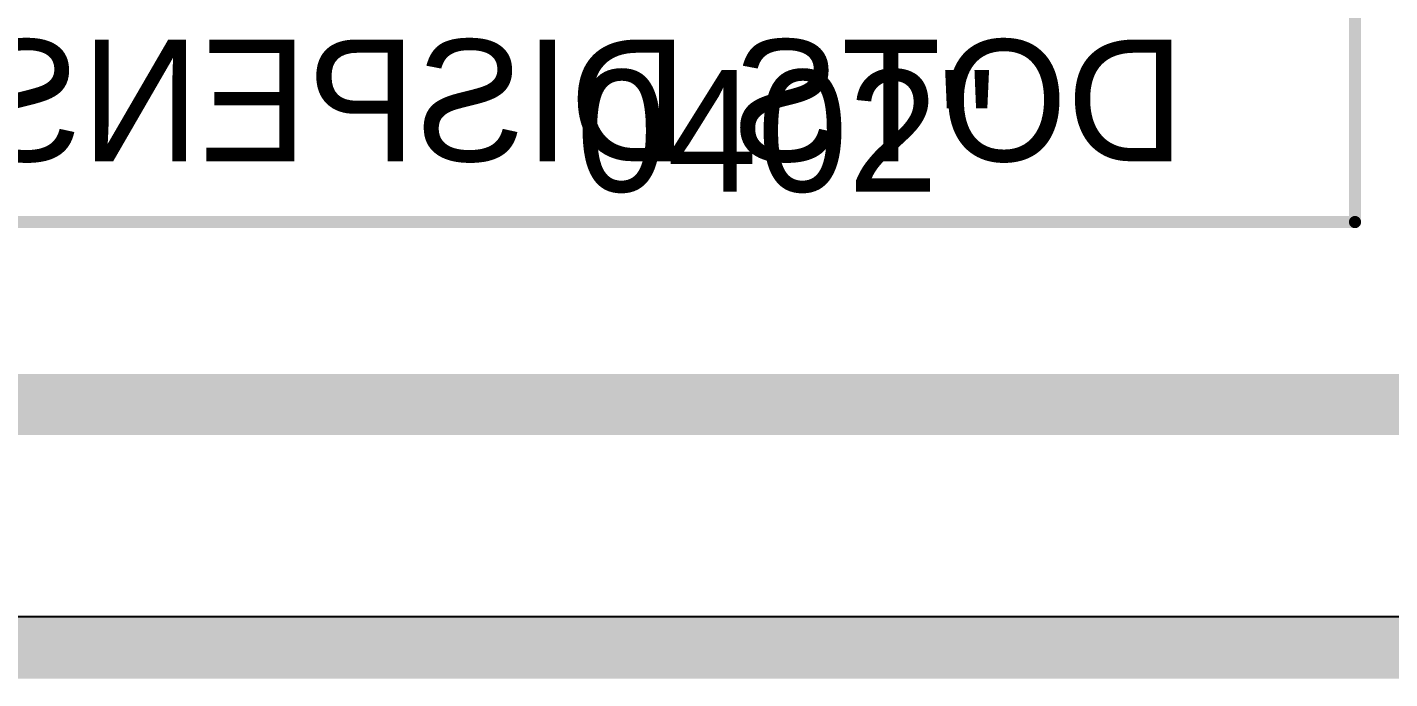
# Model space of a CAD drawing. Header units: millimetres. Extents: x 169 to 355, y 129 to 253.
# Drawn here: x 215.97 to 238.37, y 129.49 to 140.2 of the extents above; entities that cross this region are included whole.
import ezdxf

# ---------------------------------------------------------------- set-up
doc = ezdxf.new("R2010")
doc.units = ezdxf.units.MM
for name, color, linetype in [('BottomLayer', 5, 'Continuous'), ('BottomOverlay', 54, 'Continuous'), ('BottomSolder', 6, 'Continuous'), ('InternalPlane1', 76, 'Continuous'), ('Mechanical15', 56, 'Continuous'), ('TopLayer', 1, 'Continuous'), ('TopSolder', 216, 'Continuous')]:
    doc.layers.add(name, color=color, linetype=linetype)

msp = doc.modelspace()

# ---------------------------------------------------------------- linework, layer by layer
at = {"layer": 'BottomLayer', "const_width": 1}
msp.add_lwpolyline([(174, 134), (336, 134)], dxfattribs=at)
at = {"layer": 'BottomOverlay', "const_width": 0.2}
for points in [[(237.8, 137), (237.8, 165)], [(184, 137), (237.8, 137)]]:
    msp.add_lwpolyline(points, dxfattribs=at)
at = {"layer": 'BottomOverlay', "const_width": 0.1}
msp.add_lwpolyline([(237.75, 137, 1), (237.85, 137, 1)], format="xyb", close=True, dxfattribs=at)
msp.add_lwpolyline([(237.75, 137, 1), (237.85, 137, 1)], format="xyb", close=True, dxfattribs=at)
at = {"layer": 'InternalPlane1'}
msp.add_line((339.49, 130.51), (170.51, 130.51), dxfattribs=at)
at = {"layer": 'InternalPlane1', "const_width": 1.016}
msp.add_lwpolyline([(170, 130), (340, 130)], dxfattribs=at)
at = {"layer": 'Mechanical15', "const_width": 0.5}
msp.add_lwpolyline([(170, 130), (340, 130)], dxfattribs=at)
at = {"layer": 'TopLayer', "const_width": 1}
msp.add_lwpolyline([(174, 134), (336, 134)], dxfattribs=at)

# ---------------------------------------------------------------- texts
at = {"layer": 'BottomLayer', "text_generation_flag": 2}
msp.add_text('DOTS DISPENSING TESTS', height=2, dxfattribs=at).set_placement((235, 138))
at = {"layer": 'BottomSolder', "text_generation_flag": 2}
msp.add_text('DOTS DISPENSING TESTS', height=2, dxfattribs=at).set_placement((235, 138))
at = {"layer": 'TopLayer'}
msp.add_text('0402"', height=2, dxfattribs=at).set_placement((225, 137.5))
at = {"layer": 'TopSolder'}
msp.add_text('0402"', height=2, dxfattribs=at).set_placement((225, 137.5))

doc.saveas('drawing.dxf')
